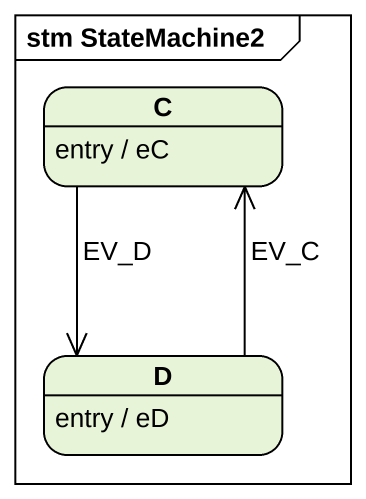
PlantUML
@startuml
mainframe stm StateMachine2
hide empty description
state C
C : entry / eC
state D
D : entry / eD
C --> D : EV_D
D -up-> C : EV_C
@enduml
